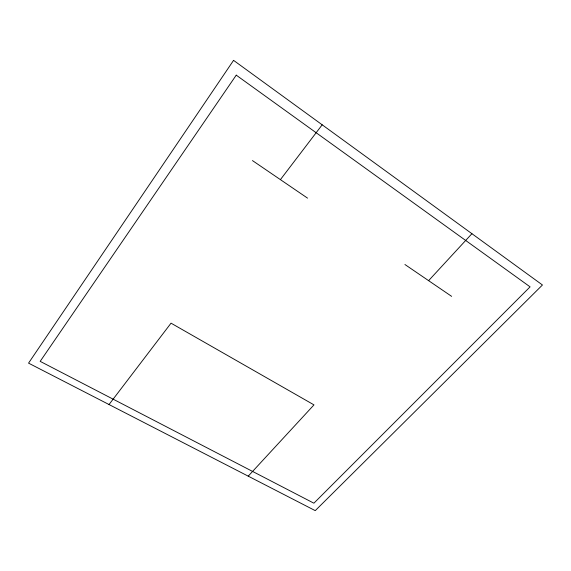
<?xml version="1.0" encoding="UTF-8"?>
<svg xmlns="http://www.w3.org/2000/svg" width="571" height="571" viewBox="0 0 571 571"><rect width="100%" height="100%" fill="white"/><g stroke="black" fill="none" stroke-linecap="round" stroke-linejoin="round"><path stroke-width="0.86" d="M109.025 404.539L171.036 323.165L313.986 404.882L248.228 476.157M280.411 179.629L322.187 124.806M428.6 280.654L471.917 233.696M252.453 160.579L307.555 198.137M404.925 264.509L451.64 296.363M233.568 60.362L28.55 363.135L315.249 510.638L542.45 284.986L233.568 60.362M236.244 75.151L40.184 361.364L313.893 503.194L530.088 286.863L236.244 75.151"/></g></svg>
